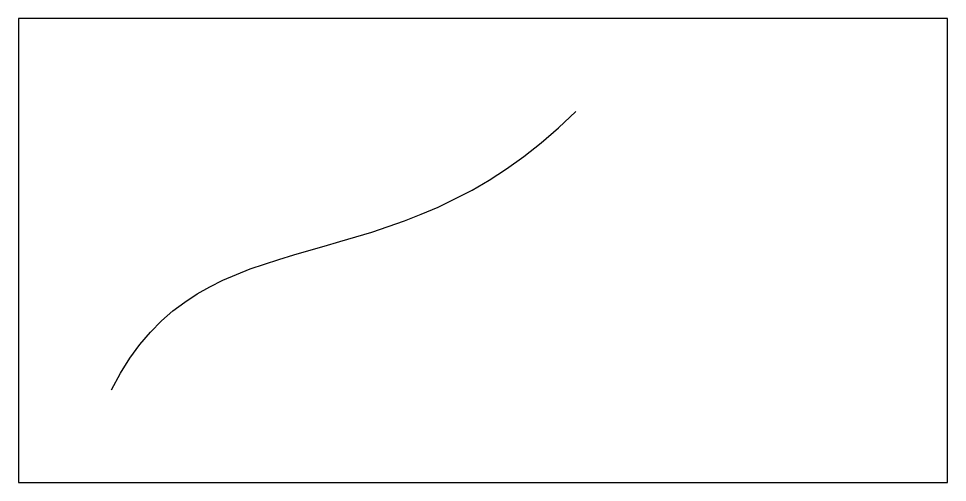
# Model space of a CAD drawing. Header units: millimetres. Extents: x 0 to 100, y 0 to 50.
import ezdxf

# ---------------------------------------------------------------- set-up
doc = ezdxf.new("R2010")
doc.units = ezdxf.units.MM

msp = doc.modelspace()

# ---------------------------------------------------------------- linework, layer by layer
msp.add_lwpolyline([(0, 0), (100, 0), (100, 50), (0, 50)], close=True)
msp.add_open_spline([(10, 10), (20, 30), (40, 20), (60, 40)], degree=3)

doc.saveas('drawing.dxf')
